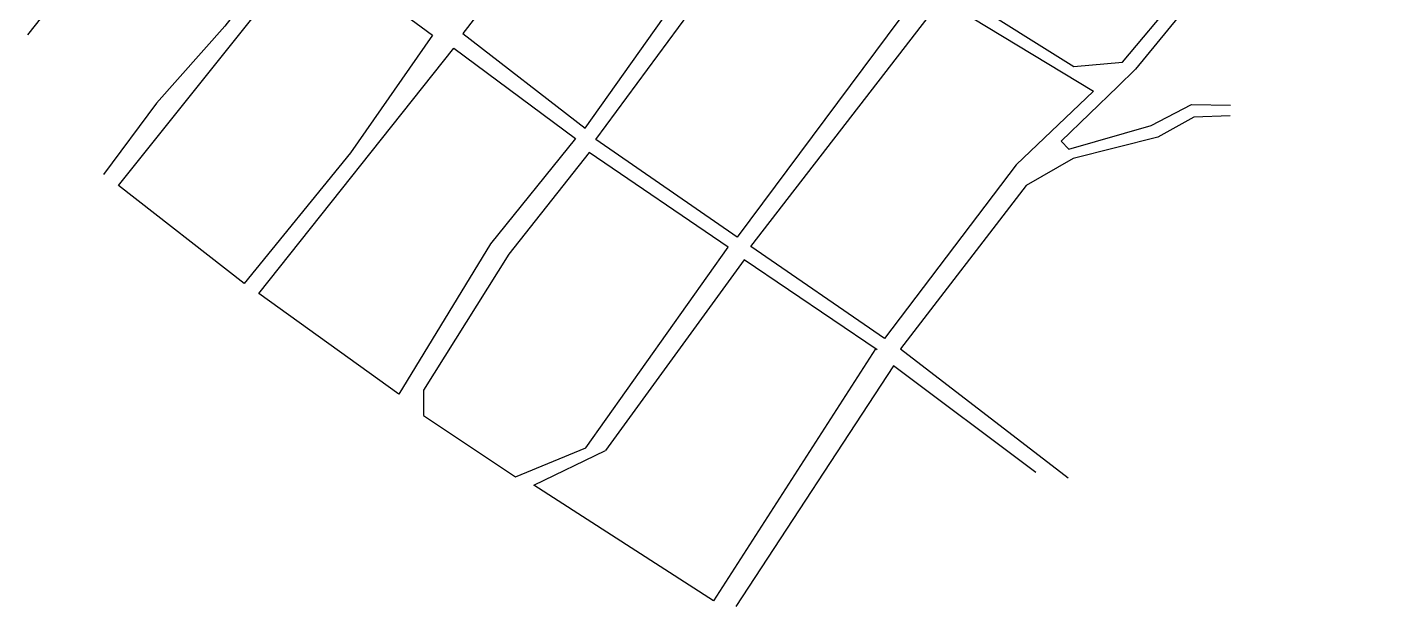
# Model space of a CAD drawing. Header units: metres. Extents: x 756359 to 758214, y 8425508 to 8426351.
# Drawn here: x 756362.1 to 756685.7, y 8425507.7 to 8425644.7 of the extents above; entities that cross this region are included whole.
import ezdxf

# ---------------------------------------------------------------- set-up
doc = ezdxf.new("R2010")
doc.units = ezdxf.units.M

msp = doc.modelspace()

# ---------------------------------------------------------------- linework, layer by layer
for p, q in [((756621.064, 8425636.491), (756664.234, 8425688.013)), ((756581.17, 8425653.278), (756609.59, 8425635.428)), ((756609.59, 8425635.428), (756621.064, 8425636.491))]:
    msp.add_line(p, q)
at = {"flags": 128}
for points in [[(756509.701, 8425700.92), (756465.029, 8425643.296), (756493.99, 8425620.844), (756521.541, 8425659.818), (756531.364, 8425667.412), (756539.368, 8425680.609)], [(756575.08, 8425655.596), (756574.405, 8425654.875), (756529.965, 8425595.118), (756496.488, 8425618.205), (756525.801, 8425657.995), (756533.953, 8425665.076), (756541.046, 8425676.148), (756556.904, 8425665.989), (756569.19, 8425661.112)], [(756429.051, 8425664.157), (756457.88, 8425642.893), (756438.52, 8425615.029), (756413.341, 8425584.184), (756383.641, 8425607.304)], [(756578.302, 8425651.41), (756614.225, 8425629.636), (756595.933, 8425612.239), (756564.759, 8425571.11), (756533.205, 8425592.884)], [(756462.922, 8425639.827), (756491.666, 8425618.424), (756471.578, 8425593.513), (756449.925, 8425557.985), (756416.771, 8425581.771)], [(756494.931, 8425615.096), (756475.893, 8425591.108), (756455.783, 8425558.946), (756455.783, 8425552.915), (756477.502, 8425538.442), (756494.126, 8425545.277), (756527.777, 8425592.716)]]:
    msp.add_lwpolyline(points, close=True, dxfattribs=at)
for points in [[(756397.844, 8425686.68), (756380.804, 8425666.59), (756362.057, 8425642.969)], [(756397.844, 8425686.68), (756426.15, 8425667.322), (756408.731, 8425644.985), (756392.573, 8425626.772), (756380.074, 8425609.909)], [(756685.669, 8425671.187), (756666.296, 8425686.31), (756624.14, 8425634.802), (756619.935, 8425630.726), (756606.602, 8425617.801), (756608.352, 8425615.903), (756627.886, 8425621.518), (756637.401, 8425626.475), (756646.611, 8425626.324)], [(756646.56, 8425623.794), (756637.907, 8425623.44), (756629.455, 8425618.786), (756609.415, 8425613.728), (756598.314, 8425607.317), (756568.588, 8425568.687), (756608.231, 8425538.181)], [(756563.006, 8425568.439), (756531.551, 8425589.759), (756498.815, 8425544.677)], [(756562.647, 8425568.682), (756524.304, 8425509.124), (756481.811, 8425536.481), (756498.815, 8425544.677)], [(756600.558, 8425539.449), (756566.899, 8425564.683), (756529.653, 8425507.735)]]:
    msp.add_lwpolyline(points, dxfattribs=at)

doc.saveas('drawing.dxf')
